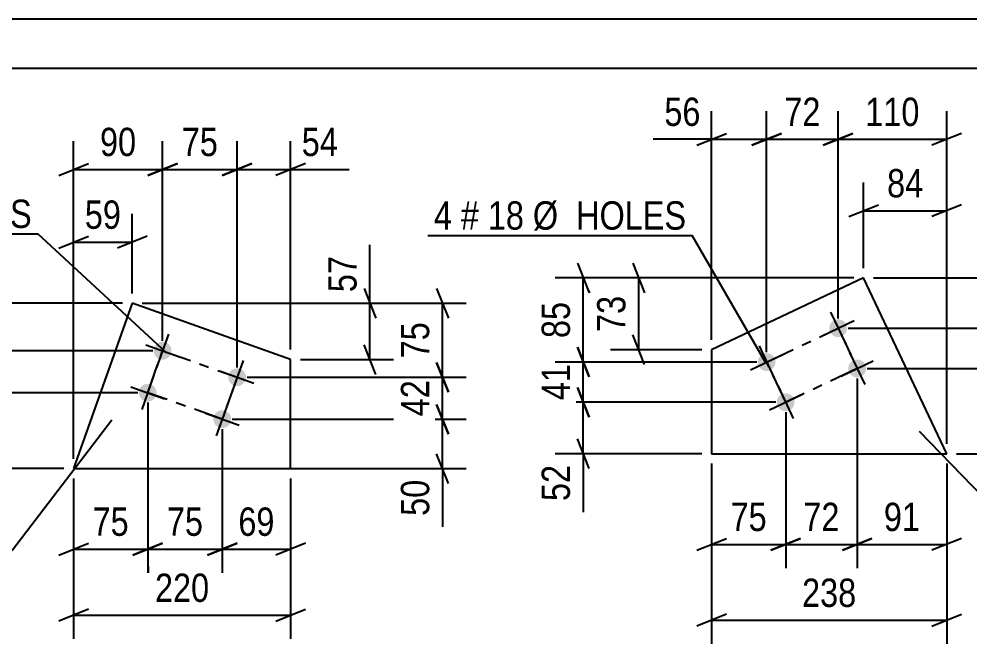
# Model space of a CAD drawing. Header units: millimetres. Extents: x 0 to 420, y 0 to 297.
# Drawn here: x 217.8 to 314, y 233.8 to 297 of the extents above; entities that cross this region are included whole.
import ezdxf

# ---------------------------------------------------------------- set-up
doc = ezdxf.new("R2010")
doc.units = ezdxf.units.MM
doc.linetypes.add('DXK_LINE_DOT3', pattern=[5.9187, 2.979, -0.9799, 0.9799, -0.9799])
doc.styles.add('Arial Narrow', font='ARIALN.TTF', dxfattribs={"height": 0.2})

# ---------------------------------------------------------------- blocks, each defined once
blk = doc.blocks.new('Unknown-283123493-1133')
at = {"color": 5, "linetype": 'Continuous'}
for p, q in [((420, 297), (0, 297)), ((415, 292), (5, 292))]:
    blk.add_line(p, q, dxfattribs=at)
blk = doc.blocks.new('Part-283123493-9680 - 9674')
at = {"color": 2, "linetype": 'Continuous'}
for p, q in [((303.264, 270.815), (287.896, 263.547)), ((311.676, 253.031), (303.264, 270.815)), ((287.896, 263.547), (287.896, 253.031)), ((287.896, 253.031), (311.676, 253.031))]:
    blk.add_line(p, q, dxfattribs=at)
blk = doc.blocks.new('Bolt-283123493-9685 - 9674')
at = {"linetype": 'Continuous'}
for points in [[(301.506, 266.112, -1), (299.879, 265.343, -1)], [(294.274, 262.692, -1), (292.647, 261.922, -1)], [(303.43, 262.044, -1), (301.803, 261.275, -1)], [(296.198, 258.624, -1), (294.571, 257.854, -1)]]:
    blk.add_hatch(color=1, dxfattribs=at).paths.add_polyline_path(points)
at = {"color": 1, "linetype": 'Continuous'}
for p, q in [((299.066, 264.958), (302.32, 266.497)), ((299.923, 267.355), (301.462, 264.1)), ((292.691, 263.934), (294.23, 260.68)), ((291.834, 261.537), (295.088, 263.077)), ((301.847, 263.287), (303.386, 260.032)), ((300.99, 260.89), (304.244, 262.429)), ((294.615, 259.866), (296.154, 256.612)), ((293.758, 257.469), (297.012, 259.009))]:
    blk.add_line(p, q, dxfattribs=at)
blk = doc.blocks.new('Bolt-283123493-9856 - 9850')
at = {"linetype": 'Continuous'}
for points in [[(233.209, 263.145, -1), (231.513, 263.747, -1)], [(240.749, 260.47, -1), (239.052, 261.072, -1)], [(231.705, 258.904, -1), (230.008, 259.506, -1)], [(239.244, 256.229, -1), (237.548, 256.831, -1)]]:
    blk.add_hatch(color=1, dxfattribs=at).paths.add_polyline_path(points)
at = {"color": 1, "linetype": 'Continuous'}
for p, q in [((232.963, 265.142), (231.759, 261.749)), ((230.664, 264.048), (234.057, 262.844)), ((240.502, 262.468), (239.299, 259.075)), ((231.458, 260.901), (230.255, 257.508)), ((238.204, 261.373), (241.597, 260.169)), ((229.16, 259.806), (232.553, 258.603)), ((238.998, 258.227), (237.794, 254.834)), ((236.7, 257.132), (240.093, 255.928))]:
    blk.add_line(p, q, dxfattribs=at)
blk = doc.blocks.new('Part-283123493-9861 - 9850')
at = {"color": 2, "linetype": 'Continuous'}
for p, q in [((229.29, 268.249), (223.36, 251.533)), ((245.312, 262.565), (229.29, 268.249)), ((245.312, 251.533), (245.312, 262.565)), ((223.36, 251.533), (245.312, 251.533))]:
    blk.add_line(p, q, dxfattribs=at)
blk = doc.blocks.new('Line-283123493-9839 - 9674')
at = {"color": 1, "linetype": 'DXK_LINE_DOT3'}
blk.add_line((293.461, 262.307), (300.693, 265.727), dxfattribs=at)
blk = doc.blocks.new('Line-283123493-10021 - 9850')
at = {"color": 1, "linetype": 'DXK_LINE_DOT3'}
blk.add_line((232.361, 263.446), (239.901, 260.771), dxfattribs=at)
blk = doc.blocks.new('Line-283123493-9832 - 9674')
at = {"color": 1, "linetype": 'DXK_LINE_DOT3'}
blk.add_line((300.693, 265.727), (302.617, 261.659), dxfattribs=at)
blk = doc.blocks.new('Line-283123493-10014 - 9850')
at = {"color": 1, "linetype": 'DXK_LINE_DOT3'}
blk.add_line((239.901, 260.771), (238.396, 256.53), dxfattribs=at)
blk = doc.blocks.new('Line-283123493-9825 - 9674')
at = {"color": 1, "linetype": 'DXK_LINE_DOT3'}
blk.add_line((302.617, 261.659), (295.385, 258.239), dxfattribs=at)
blk = doc.blocks.new('Line-283123493-10007 - 9850')
at = {"color": 1, "linetype": 'DXK_LINE_DOT3'}
blk.add_line((238.396, 256.53), (230.856, 259.205), dxfattribs=at)
blk = doc.blocks.new('Line-283123493-9818 - 9674')
at = {"color": 1, "linetype": 'DXK_LINE_DOT3'}
blk.add_line((295.385, 258.239), (293.461, 262.307), dxfattribs=at)
blk = doc.blocks.new('Line-283123493-10000 - 9850')
at = {"color": 1, "linetype": 'DXK_LINE_DOT3'}
blk.add_line((230.856, 259.205), (232.361, 263.446), dxfattribs=at)
blk = doc.blocks.new('StraightDimension-283123493-9792 - 9674')
at = {"color": 7, "linetype": 'Continuous'}
for p, q in [((302.617, 260.659), (302.617, 241.467)), ((295.385, 257.239), (295.385, 241.467)), ((293.885, 243.267), (296.885, 244.467)), ((304.117, 244.467), (301.117, 243.267)), ((295.385, 243.867), (302.617, 243.867))]:
    blk.add_line(p, q, dxfattribs=at)
at = {"color": 0}
blk.add_wipeout([(301.429, 244.617), (301.429, 248.817), (296.573, 248.817), (296.573, 244.617)], dxfattribs=at)
at = {"color": 3, "style": 'Arial Narrow'}
blk.add_text('72', height=2.8633, dxfattribs=at).set_placement((297.173, 245.217))
blk = doc.blocks.new('StraightDimension-283123493-9754 - 9674')
at = {"color": 7, "linetype": 'Continuous'}
for p, q in [((300.693, 266.727), (300.693, 287.685)), ((311.676, 254.031), (311.676, 287.685)), ((299.193, 284.235), (302.193, 285.435)), ((300.693, 284.835), (311.676, 284.835)), ((313.176, 285.435), (310.176, 284.235))]:
    blk.add_line(p, q, dxfattribs=at)
at = {"color": 0}
blk.add_wipeout([(309.526, 285.585), (309.526, 289.785), (302.842, 289.785), (302.842, 285.585)], dxfattribs=at)
at = {"color": 3, "style": 'Arial Narrow'}
blk.add_text('110', height=2.8633, dxfattribs=at).set_placement((303.442, 286.185))
blk = doc.blocks.new('StraightDimension-283123493-9687 - 9674')
at = {"color": 7, "linetype": 'Continuous'}
for p, q in [((279.922, 272.315), (281.122, 269.315)), ((302.264, 270.815), (277.672, 270.815)), ((280.522, 263.547), (280.522, 270.815)), ((281.122, 262.047), (279.922, 265.047)), ((286.896, 263.547), (277.672, 263.547))]:
    blk.add_line(p, q, dxfattribs=at)
at = {"color": 0}
blk.add_wipeout([(279.772, 269.609), (275.572, 269.609), (275.572, 264.753), (279.772, 264.753)], dxfattribs=at)
at = {"color": 3, "style": 'Arial Narrow'}
blk.add_text('73', height=2.8633, rotation=90.00021, dxfattribs=at).set_placement((279.172, 265.353))
blk = doc.blocks.new('StraightDimension-283123493-9777 - 9674')
at = {"color": 7, "linetype": 'Continuous'}
for p, q in [((320.093, 270.815), (320.093, 276.722)), ((320.093, 270.815), (320.093, 276.722)), ((319.493, 272.315), (320.693, 269.315)), ((304.264, 270.815), (322.493, 270.815)), ((320.093, 265.727), (320.093, 270.815)), ((320.693, 264.227), (319.493, 267.227)), ((301.693, 265.727), (322.493, 265.727))]:
    blk.add_line(p, q, dxfattribs=at)
at = {"color": 0}
blk.add_wipeout([(319.343, 276.197), (315.143, 276.197), (315.143, 271.34), (319.343, 271.34)], dxfattribs=at)
at = {"color": 3, "style": 'Arial Narrow'}
blk.add_text('51', height=2.8633, rotation=90.00021, dxfattribs=at).set_placement((318.743, 271.94))
blk = doc.blocks.new('StraightDimension-283123493-9696 - 9674')
at = {"color": 7, "linetype": 'Continuous'}
for p, q in [((274.314, 259.739), (275.514, 256.739)), ((294.385, 258.239), (272.064, 258.239)), ((274.914, 253.031), (274.914, 258.239)), ((275.514, 251.531), (274.314, 254.531)), ((286.896, 253.031), (272.064, 253.031)), ((274.914, 253.031), (274.914, 247.124)), ((274.914, 253.031), (274.914, 247.124))]:
    blk.add_line(p, q, dxfattribs=at)
at = {"color": 0}
blk.add_wipeout([(274.164, 252.506), (269.964, 252.506), (269.964, 247.649), (274.164, 247.649)], dxfattribs=at)
at = {"color": 3, "style": 'Arial Narrow'}
blk.add_text('52', height=2.8633, rotation=90.00021, dxfattribs=at).set_placement((273.564, 248.249))
blk = doc.blocks.new('StraightDimension-283123493-9704 - 9674')
at = {"color": 7, "linetype": 'Continuous'}
for p, q in [((274.314, 263.807), (275.514, 260.807)), ((292.461, 262.307), (272.064, 262.307)), ((274.914, 258.239), (274.914, 262.307)), ((275.514, 256.739), (274.314, 259.739)), ((294.385, 258.239), (272.064, 258.239))]:
    blk.add_line(p, q, dxfattribs=at)
at = {"color": 0}
blk.add_wipeout([(274.164, 262.701), (269.964, 262.701), (269.964, 257.845), (274.164, 257.845)], dxfattribs=at)
at = {"color": 3, "style": 'Arial Narrow'}
blk.add_text('41', height=2.8633, rotation=90.00021, dxfattribs=at).set_placement((273.564, 258.445))
blk = doc.blocks.new('StraightDimension-283123493-9714 - 9674')
at = {"color": 7, "linetype": 'Continuous'}
for p, q in [((274.314, 272.315), (275.514, 269.315)), ((302.264, 270.815), (272.064, 270.815)), ((274.914, 262.307), (274.914, 270.815)), ((275.514, 260.807), (274.314, 263.807)), ((292.461, 262.307), (272.064, 262.307))]:
    blk.add_line(p, q, dxfattribs=at)
at = {"color": 0}
blk.add_wipeout([(274.164, 268.989), (269.964, 268.989), (269.964, 264.133), (274.164, 264.133)], dxfattribs=at)
at = {"color": 3, "style": 'Arial Narrow'}
blk.add_text('85', height=2.8633, rotation=90.00021, dxfattribs=at).set_placement((273.564, 264.733))
blk = doc.blocks.new('StraightDimension-283123493-9725 - 9674')
at = {"color": 7, "linetype": 'Continuous'}
for p, q in [((303.264, 271.815), (303.264, 280.465)), ((311.676, 254.031), (311.676, 280.465)), ((301.764, 277.015), (304.764, 278.215)), ((313.176, 278.215), (310.176, 277.015)), ((303.264, 277.615), (311.676, 277.615))]:
    blk.add_line(p, q, dxfattribs=at)
at = {"color": 0}
blk.add_wipeout([(309.898, 278.365), (309.898, 282.565), (305.042, 282.565), (305.042, 278.365)], dxfattribs=at)
at = {"color": 3, "style": 'Arial Narrow'}
blk.add_text('84', height=2.8633, dxfattribs=at).set_placement((305.642, 278.965))
blk = doc.blocks.new('StraightDimension-283123493-9734 - 9674')
at = {"color": 7, "linetype": 'Continuous'}
for p, q in [((287.896, 264.547), (287.896, 287.685)), ((293.461, 263.307), (293.461, 287.685)), ((287.896, 284.835), (281.99, 284.835)), ((287.896, 284.835), (281.99, 284.835)), ((286.396, 284.235), (289.396, 285.435)), ((287.896, 284.835), (293.461, 284.835)), ((294.961, 285.435), (291.961, 284.235))]:
    blk.add_line(p, q, dxfattribs=at)
at = {"color": 0}
blk.add_wipeout([(287.371, 285.585), (287.371, 289.785), (282.515, 289.785), (282.515, 285.585)], dxfattribs=at)
at = {"color": 3, "style": 'Arial Narrow'}
blk.add_text('56', height=2.8633, dxfattribs=at).set_placement((283.115, 286.185))
blk = doc.blocks.new('StraightDimension-283123493-9744 - 9674')
at = {"color": 7, "linetype": 'Continuous'}
for p, q in [((293.461, 263.307), (293.461, 287.685)), ((300.693, 266.727), (300.693, 287.685)), ((291.961, 284.235), (294.961, 285.435)), ((293.461, 284.835), (300.693, 284.835)), ((302.193, 285.435), (299.193, 284.235))]:
    blk.add_line(p, q, dxfattribs=at)
at = {"color": 0}
blk.add_wipeout([(299.505, 285.585), (299.505, 289.785), (294.649, 289.785), (294.649, 285.585)], dxfattribs=at)
at = {"color": 3, "style": 'Arial Narrow'}
blk.add_text('72', height=2.8633, dxfattribs=at).set_placement((295.249, 286.185))
blk = doc.blocks.new('StraightDimension-283123493-9763 - 9674')
at = {"color": 7, "linetype": 'Continuous'}
for p, q in [((319.493, 263.159), (320.693, 260.159)), ((303.617, 261.659), (322.493, 261.659)), ((320.093, 253.031), (320.093, 261.659)), ((320.693, 251.531), (319.493, 254.531)), ((312.676, 253.031), (322.493, 253.031))]:
    blk.add_line(p, q, dxfattribs=at)
at = {"color": 0}
blk.add_wipeout([(319.343, 259.773), (315.143, 259.773), (315.143, 254.917), (319.343, 254.917)], dxfattribs=at)
at = {"color": 3, "style": 'Arial Narrow'}
blk.add_text('86', height=2.8633, rotation=90.00021, dxfattribs=at).set_placement((318.743, 255.517))
blk = doc.blocks.new('StraightDimension-283123493-9769 - 9674')
at = {"color": 7, "linetype": 'Continuous'}
for p, q in [((319.493, 267.227), (320.693, 264.227)), ((301.693, 265.727), (322.493, 265.727)), ((320.093, 261.659), (320.093, 265.727)), ((320.693, 260.159), (319.493, 263.159)), ((303.617, 261.659), (322.493, 261.659))]:
    blk.add_line(p, q, dxfattribs=at)
at = {"color": 0}
blk.add_wipeout([(319.343, 266.122), (315.143, 266.122), (315.143, 261.265), (319.343, 261.265)], dxfattribs=at)
at = {"color": 3, "style": 'Arial Narrow'}
blk.add_text('41', height=2.8633, rotation=90.00021, dxfattribs=at).set_placement((318.743, 261.865))
blk = doc.blocks.new('StraightDimension-283123493-9786 - 9674')
at = {"color": 7, "linetype": 'Continuous'}
for p, q in [((302.617, 260.659), (302.617, 241.467)), ((311.676, 252.031), (311.676, 241.467)), ((301.117, 243.267), (304.117, 244.467)), ((313.176, 244.467), (310.176, 243.267)), ((302.617, 243.867), (311.676, 243.867))]:
    blk.add_line(p, q, dxfattribs=at)
at = {"color": 0}
blk.add_wipeout([(309.574, 244.617), (309.574, 248.817), (304.718, 248.817), (304.718, 244.617)], dxfattribs=at)
at = {"color": 3, "style": 'Arial Narrow'}
blk.add_text('91', height=2.8633, dxfattribs=at).set_placement((305.318, 245.217))
blk = doc.blocks.new('StraightDimension-283123493-9800 - 9674')
at = {"color": 7, "linetype": 'Continuous'}
for p, q in [((295.385, 257.239), (295.385, 241.467)), ((287.896, 252.031), (287.896, 241.467)), ((286.396, 243.267), (289.396, 244.467)), ((296.885, 244.467), (293.885, 243.267)), ((287.896, 243.867), (295.385, 243.867))]:
    blk.add_line(p, q, dxfattribs=at)
at = {"color": 0}
blk.add_wipeout([(294.069, 244.617), (294.069, 248.817), (289.212, 248.817), (289.212, 244.617)], dxfattribs=at)
at = {"color": 3, "style": 'Arial Narrow'}
blk.add_text('75', height=2.8633, dxfattribs=at).set_placement((289.812, 245.217))
blk = doc.blocks.new('StraightDimension-283123493-9807 - 9674')
at = {"color": 7, "linetype": 'Continuous'}
for p, q in [((287.896, 252.031), (287.896, 233.794)), ((311.676, 252.031), (311.676, 233.794)), ((289.396, 236.794), (286.396, 235.594)), ((310.176, 235.594), (313.176, 236.794)), ((287.896, 236.194), (311.676, 236.194))]:
    blk.add_line(p, q, dxfattribs=at)
at = {"color": 0}
blk.add_wipeout([(303.128, 236.944), (303.128, 241.144), (296.444, 241.144), (296.444, 236.944)], dxfattribs=at)
at = {"color": 3, "style": 'Arial Narrow'}
blk.add_text('238', height=2.8633, dxfattribs=at).set_placement((297.044, 237.544))
blk = doc.blocks.new('StraightDimension-283123493-9812 - 9674')
at = {"color": 7, "linetype": 'Continuous'}
for p, q in [((328.16, 269.315), (326.96, 272.315)), ((304.264, 270.815), (329.96, 270.815)), ((327.56, 253.031), (327.56, 270.815)), ((326.96, 254.531), (328.16, 251.531)), ((312.676, 253.031), (329.96, 253.031))]:
    blk.add_line(p, q, dxfattribs=at)
at = {"color": 0}
blk.add_wipeout([(326.81, 265.265), (322.61, 265.265), (322.61, 258.581), (326.81, 258.581)], dxfattribs=at)
at = {"color": 3, "style": 'Arial Narrow'}
blk.add_text('178', height=2.8633, rotation=90.00021, dxfattribs=at).set_placement((326.21, 259.181))
blk = doc.blocks.new('StraightDimension-283123493-9980 - 9850')
at = {"color": 7, "linetype": 'Continuous'}
for p, q in [((238.396, 255.53), (238.396, 240.984)), ((245.312, 250.533), (245.312, 240.984)), ((236.896, 242.784), (239.896, 243.984)), ((238.396, 243.384), (245.312, 243.384)), ((246.812, 243.984), (243.812, 242.784))]:
    blk.add_line(p, q, dxfattribs=at)
at = {"color": 0}
blk.add_wipeout([(244.282, 244.134), (244.282, 248.334), (239.426, 248.334), (239.426, 244.134)], dxfattribs=at)
at = {"color": 3, "style": 'Arial Narrow'}
blk.add_text('69', height=2.8633, dxfattribs=at).set_placement((240.026, 244.734))
blk = doc.blocks.new('StraightDimension-283123493-9957 - 9850')
at = {"color": 7, "linetype": 'Continuous'}
for p, q in [((223.36, 252.533), (223.36, 284.638)), ((232.361, 264.446), (232.361, 284.638)), ((221.86, 281.188), (224.86, 282.388)), ((233.861, 282.388), (230.861, 281.188)), ((223.36, 281.788), (232.361, 281.788))]:
    blk.add_line(p, q, dxfattribs=at)
at = {"color": 0}
blk.add_wipeout([(230.289, 282.538), (230.289, 286.738), (225.432, 286.738), (225.432, 282.538)], dxfattribs=at)
at = {"color": 3, "style": 'Arial Narrow'}
blk.add_text('90', height=2.8633, dxfattribs=at).set_placement((226.032, 283.138))
blk = doc.blocks.new('StraightDimension-283123493-9863 - 9850')
at = {"color": 7, "linetype": 'Continuous'}
for p, q in [((223.36, 252.533), (223.36, 277.285)), ((229.29, 269.249), (229.29, 277.285)), ((221.86, 273.835), (224.86, 275.035)), ((223.36, 274.435), (229.29, 274.435)), ((230.79, 275.035), (227.79, 273.835))]:
    blk.add_line(p, q, dxfattribs=at)
at = {"color": 0}
blk.add_wipeout([(228.753, 275.185), (228.753, 279.385), (223.897, 279.385), (223.897, 275.185)], dxfattribs=at)
at = {"color": 3, "style": 'Arial Narrow'}
blk.add_text('59', height=2.8633, dxfattribs=at).set_placement((224.497, 275.785))
blk = doc.blocks.new('StraightDimension-283123493-9934 - 9850')
at = {"color": 7, "linetype": 'Continuous'}
for p, q in [((214.266, 260.705), (215.466, 257.705)), ((229.856, 259.205), (212.016, 259.205)), ((214.866, 251.533), (214.866, 259.205)), ((215.466, 250.033), (214.266, 253.033)), ((222.36, 251.533), (212.016, 251.533))]:
    blk.add_line(p, q, dxfattribs=at)
at = {"color": 0}
blk.add_wipeout([(214.116, 257.797), (209.916, 257.797), (209.916, 252.941), (214.116, 252.941)], dxfattribs=at)
at = {"color": 3, "style": 'Arial Narrow'}
blk.add_text('77', height=2.8633, rotation=90.00021, dxfattribs=at).set_placement((213.516, 253.541))
blk = doc.blocks.new('StraightDimension-283123493-9870 - 9850')
at = {"color": 7, "linetype": 'Continuous'}
for p, q in [((253.334, 268.249), (253.334, 274.155)), ((253.334, 268.249), (253.334, 274.155)), ((252.734, 269.749), (253.934, 266.749)), ((230.29, 268.249), (255.734, 268.249)), ((253.334, 262.565), (253.334, 268.249)), ((253.934, 261.065), (252.734, 264.065)), ((246.312, 262.565), (255.734, 262.565))]:
    blk.add_line(p, q, dxfattribs=at)
at = {"color": 0}
blk.add_wipeout([(252.584, 273.63), (248.384, 273.63), (248.384, 268.774), (252.584, 268.774)], dxfattribs=at)
at = {"color": 3, "style": 'Arial Narrow'}
blk.add_text('57', height=2.8633, rotation=90.00021, dxfattribs=at).set_placement((251.984, 269.374))
blk = doc.blocks.new('StraightDimension-283123493-9879 - 9850')
at = {"color": 7, "linetype": 'Continuous'}
for p, q in [((260.078, 258.03), (261.278, 255.03)), ((239.396, 256.53), (263.078, 256.53)), ((260.678, 251.533), (260.678, 256.53)), ((261.278, 250.033), (260.078, 253.033)), ((235.336, 251.533), (263.078, 251.533)), ((260.678, 251.533), (260.678, 245.626)), ((260.678, 251.533), (260.678, 245.626))]:
    blk.add_line(p, q, dxfattribs=at)
at = {"color": 0}
blk.add_wipeout([(259.928, 251.008), (255.728, 251.008), (255.728, 246.151), (259.928, 246.151)], dxfattribs=at)
at = {"color": 3, "style": 'Arial Narrow'}
blk.add_text('50', height=2.8633, rotation=90.00021, dxfattribs=at).set_placement((259.328, 246.751))
blk = doc.blocks.new('StraightDimension-283123493-9895 - 9850')
at = {"color": 7, "linetype": 'Continuous'}
for p, q in [((260.078, 262.271), (261.278, 259.271)), ((240.901, 260.771), (263.078, 260.771)), ((260.678, 256.53), (260.678, 260.771)), ((261.278, 255.03), (260.078, 258.03)), ((239.396, 256.53), (263.078, 256.53))]:
    blk.add_line(p, q, dxfattribs=at)
at = {"color": 0}
blk.add_wipeout([(259.928, 261.079), (255.728, 261.079), (255.728, 256.223), (259.928, 256.223)], dxfattribs=at)
at = {"color": 3, "style": 'Arial Narrow'}
blk.add_text('42', height=2.8633, rotation=90.00021, dxfattribs=at).set_placement((259.328, 256.823))
blk = doc.blocks.new('StraightDimension-283123493-9908 - 9850')
at = {"color": 7, "linetype": 'Continuous'}
for p, q in [((260.078, 269.749), (261.278, 266.749)), ((230.29, 268.249), (263.078, 268.249)), ((260.678, 260.771), (260.678, 268.249)), ((261.278, 259.271), (260.078, 262.271)), ((240.901, 260.771), (263.078, 260.771))]:
    blk.add_line(p, q, dxfattribs=at)
at = {"color": 0}
blk.add_wipeout([(259.928, 266.938), (255.728, 266.938), (255.728, 262.082), (259.928, 262.082)], dxfattribs=at)
at = {"color": 3, "style": 'Arial Narrow'}
blk.add_text('75', height=2.8633, rotation=90.00021, dxfattribs=at).set_placement((259.328, 262.682))
blk = doc.blocks.new('StraightDimension-283123493-9922 - 9850')
at = {"color": 7, "linetype": 'Continuous'}
for p, q in [((207.122, 266.749), (205.922, 269.749)), ((228.29, 268.249), (203.672, 268.249)), ((206.522, 251.533), (206.522, 268.249)), ((205.922, 253.033), (207.122, 250.033)), ((222.36, 251.533), (203.672, 251.533))]:
    blk.add_line(p, q, dxfattribs=at)
at = {"color": 0}
blk.add_wipeout([(205.772, 263.233), (201.572, 263.233), (201.572, 256.549), (205.772, 256.549)], dxfattribs=at)
at = {"color": 3, "style": 'Arial Narrow'}
blk.add_text('167', height=2.8633, rotation=90.00021, dxfattribs=at).set_placement((205.172, 257.149))
blk = doc.blocks.new('StraightDimension-283123493-9986 - 9850')
at = {"color": 7, "linetype": 'Continuous'}
for p, q in [((230.856, 258.205), (230.856, 240.984)), ((238.396, 255.53), (238.396, 240.984)), ((229.356, 242.784), (232.356, 243.984)), ((230.856, 243.384), (238.396, 243.384)), ((239.896, 243.984), (236.896, 242.784))]:
    blk.add_line(p, q, dxfattribs=at)
at = {"color": 0}
blk.add_wipeout([(237.054, 244.134), (237.054, 248.334), (232.198, 248.334), (232.198, 244.134)], dxfattribs=at)
at = {"color": 3, "style": 'Arial Narrow'}
blk.add_text('75', height=2.8633, dxfattribs=at).set_placement((232.798, 244.734))
blk = doc.blocks.new('StraightDimension-283123493-9929 - 9850')
at = {"color": 7, "linetype": 'Continuous'}
for p, q in [((223.36, 250.533), (223.36, 234.3)), ((245.312, 250.533), (245.312, 234.3)), ((224.86, 237.3), (221.86, 236.1)), ((223.36, 236.7), (245.312, 236.7)), ((243.812, 236.1), (246.812, 237.3))]:
    blk.add_line(p, q, dxfattribs=at)
at = {"color": 0}
blk.add_wipeout([(237.678, 237.45), (237.678, 241.65), (230.994, 241.65), (230.994, 237.45)], dxfattribs=at)
at = {"color": 3, "style": 'Arial Narrow'}
blk.add_text('220', height=2.8633, dxfattribs=at).set_placement((231.594, 238.05))
blk = doc.blocks.new('StraightDimension-283123493-9940 - 9850')
at = {"color": 7, "linetype": 'Continuous'}
for p, q in [((214.266, 264.946), (215.466, 261.946)), ((231.361, 263.446), (212.016, 263.446)), ((214.866, 259.205), (214.866, 263.446)), ((215.466, 257.705), (214.266, 260.705)), ((229.856, 259.205), (212.016, 259.205))]:
    blk.add_line(p, q, dxfattribs=at)
at = {"color": 0}
blk.add_wipeout([(214.116, 263.753), (209.916, 263.753), (209.916, 258.897), (214.116, 258.897)], dxfattribs=at)
at = {"color": 3, "style": 'Arial Narrow'}
blk.add_text('42', height=2.8633, rotation=90.00021, dxfattribs=at).set_placement((213.516, 259.497))
blk = doc.blocks.new('StraightDimension-283123493-9948 - 9850')
at = {"color": 7, "linetype": 'Continuous'}
for p, q in [((214.866, 268.249), (214.866, 274.155)), ((214.866, 268.249), (214.866, 274.155)), ((214.266, 269.749), (215.466, 266.749)), ((228.29, 268.249), (212.016, 268.249)), ((214.866, 263.446), (214.866, 268.249)), ((215.466, 261.946), (214.266, 264.946)), ((231.361, 263.446), (212.016, 263.446))]:
    blk.add_line(p, q, dxfattribs=at)
at = {"color": 0}
blk.add_wipeout([(214.116, 273.63), (209.916, 273.63), (209.916, 268.774), (214.116, 268.774)], dxfattribs=at)
at = {"color": 3, "style": 'Arial Narrow'}
blk.add_text('48', height=2.8633, rotation=90.00021, dxfattribs=at).set_placement((213.516, 269.374))
blk = doc.blocks.new('StraightDimension-283123493-9963 - 9850')
at = {"color": 7, "linetype": 'Continuous'}
for p, q in [((232.361, 264.446), (232.361, 284.638)), ((239.901, 261.771), (239.901, 284.638)), ((230.861, 281.188), (233.861, 282.388)), ((241.401, 282.388), (238.401, 281.188)), ((232.361, 281.788), (239.901, 281.788))]:
    blk.add_line(p, q, dxfattribs=at)
at = {"color": 0}
blk.add_wipeout([(238.559, 282.538), (238.559, 286.738), (233.703, 286.738), (233.703, 282.538)], dxfattribs=at)
at = {"color": 3, "style": 'Arial Narrow'}
blk.add_text('75', height=2.8633, dxfattribs=at).set_placement((234.303, 283.138))
blk = doc.blocks.new('StraightDimension-283123493-9971 - 9850')
at = {"color": 7, "linetype": 'Continuous'}
for p, q in [((239.901, 261.771), (239.901, 284.638)), ((245.312, 263.565), (245.312, 284.638)), ((238.401, 281.188), (241.401, 282.388)), ((246.812, 282.388), (243.812, 281.188)), ((239.901, 281.788), (245.312, 281.788)), ((245.312, 281.788), (251.218, 281.788)), ((245.312, 281.788), (251.218, 281.788))]:
    blk.add_line(p, q, dxfattribs=at)
at = {"color": 0}
blk.add_wipeout([(250.693, 282.538), (250.693, 286.738), (245.837, 286.738), (245.837, 282.538)], dxfattribs=at)
at = {"color": 3, "style": 'Arial Narrow'}
blk.add_text('54', height=2.8633, dxfattribs=at).set_placement((246.437, 283.138))
blk = doc.blocks.new('StraightDimension-283123493-9994 - 9850')
at = {"color": 7, "linetype": 'Continuous'}
for p, q in [((230.856, 258.205), (230.856, 240.984)), ((223.36, 250.533), (223.36, 240.984)), ((221.86, 242.784), (224.86, 243.984)), ((223.36, 243.384), (230.856, 243.384)), ((232.356, 243.984), (229.356, 242.784))]:
    blk.add_line(p, q, dxfattribs=at)
at = {"color": 0}
blk.add_wipeout([(229.536, 244.134), (229.536, 248.334), (224.68, 248.334), (224.68, 244.134)], dxfattribs=at)
at = {"color": 3, "style": 'Arial Narrow'}
blk.add_text('75', height=2.8633, dxfattribs=at).set_placement((225.28, 244.734))
blk = doc.blocks.new('Mark-283123493-9681 - 9674')
at = {"color": 7, "linetype": 'Continuous'}
for p in [(259.204, 275.1), (293.406, 262.168)]:
    blk.add_line(p, (285.944, 275.1), dxfattribs=at)
at = {"color": 0}
for points in [[(261.632, 275.7), (261.632, 278.7), (259.804, 278.7), (259.804, 275.7)], [(264.36, 275.7), (264.36, 278.7), (262.532, 278.7), (262.532, 275.7)], [(268.916, 275.7), (268.916, 278.7), (265.26, 278.7), (265.26, 275.7)], [(285.344, 275.7), (285.344, 278.7), (269.816, 278.7), (269.816, 275.7)]]:
    blk.add_wipeout(points, dxfattribs=at)
for points in [[(261.632, 275.7), (261.632, 278.7), (259.804, 278.7), (259.804, 275.7)], [(264.36, 275.7), (264.36, 278.7), (262.532, 278.7), (262.532, 275.7)], [(268.916, 275.7), (268.916, 278.7), (265.26, 278.7), (265.26, 275.7)], [(285.344, 275.7), (285.344, 278.7), (269.816, 278.7), (269.816, 275.7)]]:
    blk.add_wipeout(points, dxfattribs=at)
at = {"color": 3, "style": 'Arial Narrow'}
for s, height, p in [('4', 2.863, (259.804, 275.7)), ('#', 2.863, (262.532, 275.7)), ('18', 2.8633, (265.26, 275.7)), ('Ø  HOLES', 2.8633, (269.816, 275.7))]:
    blk.add_text(s, height=height, dxfattribs=at).set_placement(p)
blk = doc.blocks.new('Mark-283123493-9676 - 9674')
at = {"color": 30, "linetype": 'Continuous'}
for p, q in [((308.89, 255.303), (318.931, 244.926)), ((318.931, 244.926), (327.807, 244.926))]:
    blk.add_line(p, q, dxfattribs=at)
at = {"color": 0}
blk.add_wipeout([(327.207, 245.526), (327.207, 248.526), (319.531, 248.526), (319.531, 245.526)], dxfattribs=at)
blk.add_wipeout([(327.207, 245.526), (327.207, 248.526), (319.531, 248.526), (319.531, 245.526)], dxfattribs=at)
at = {"color": 3, "style": 'Arial Narrow'}
blk.add_text('PL45', height=2.8633, dxfattribs=at).set_placement((319.531, 245.526))
blk = doc.blocks.new('Mark-283123493-9852 - 9850')
at = {"color": 7, "linetype": 'Continuous'}
for p in [(193.012, 275.268), (232.744, 263.223)]:
    blk.add_line(p, (219.752, 275.268), dxfattribs=at)
at = {"color": 0}
for points in [[(195.44, 275.868), (195.44, 278.868), (193.612, 278.868), (193.612, 275.868)], [(198.168, 275.868), (198.168, 278.868), (196.34, 278.868), (196.34, 275.868)], [(202.725, 275.868), (202.725, 278.868), (199.068, 278.868), (199.068, 275.868)], [(219.152, 275.868), (219.152, 278.868), (203.625, 278.868), (203.625, 275.868)]]:
    blk.add_wipeout(points, dxfattribs=at)
for points in [[(195.44, 275.868), (195.44, 278.868), (193.612, 278.868), (193.612, 275.868)], [(198.168, 275.868), (198.168, 278.868), (196.34, 278.868), (196.34, 275.868)], [(202.725, 275.868), (202.725, 278.868), (199.068, 278.868), (199.068, 275.868)], [(219.152, 275.868), (219.152, 278.868), (203.625, 278.868), (203.625, 275.868)]]:
    blk.add_wipeout(points, dxfattribs=at)
at = {"color": 3, "style": 'Arial Narrow'}
for s, height, p in [('4', 2.863, (193.612, 275.868)), ('#', 2.863, (196.34, 275.868)), ('18', 2.8633, (199.068, 275.868)), ('Ø  HOLES', 2.8633, (203.625, 275.868))]:
    blk.add_text(s, height=height, dxfattribs=at).set_placement(p)
blk = doc.blocks.new('Mark-283123493-9857 - 9850')
at = {"color": 30, "linetype": 'Continuous'}
for p in [(227.224, 256.438), (208.298, 243.289)]:
    blk.add_line(p, (217.173, 243.289), dxfattribs=at)
at = {"color": 0}
blk.add_wipeout([(216.573, 243.889), (216.573, 246.889), (208.898, 246.889), (208.898, 243.889)], dxfattribs=at)
blk.add_wipeout([(216.573, 243.889), (216.573, 246.889), (208.898, 246.889), (208.898, 243.889)], dxfattribs=at)
at = {"color": 3, "style": 'Arial Narrow'}
blk.add_text('PL48', height=2.8633, dxfattribs=at).set_placement((208.898, 243.889))

msp = doc.modelspace()

# ---------------------------------------------------------------- block references
for name in ['Unknown-283123493-1133', 'Part-283123493-9680 - 9674', 'Part-283123493-9861 - 9850', 'Bolt-283123493-9685 - 9674', 'Line-283123493-9839 - 9674', 'Line-283123493-9832 - 9674', 'Bolt-283123493-9856 - 9850', 'Line-283123493-10000 - 9850', 'Line-283123493-10021 - 9850', 'Line-283123493-9818 - 9674', 'Line-283123493-9825 - 9674', 'Line-283123493-10014 - 9850', 'Line-283123493-10007 - 9850']:
    msp.add_blockref(name, (0, 0))

# ---------------------------------------------------------------- next in the draw order: block references
for name in ['StraightDimension-283123493-9957 - 9850', 'StraightDimension-283123493-9792 - 9674', 'StraightDimension-283123493-9980 - 9850']:
    msp.add_blockref(name, (0, 0))

# ---------------------------------------------------------------- next in the draw order: block references
for name in ['StraightDimension-283123493-9754 - 9674', 'StraightDimension-283123493-9863 - 9850', 'StraightDimension-283123493-9696 - 9674', 'StraightDimension-283123493-9879 - 9850']:
    msp.add_blockref(name, (0, 0))

# ---------------------------------------------------------------- next in the draw order: block references
for name in ['StraightDimension-283123493-9687 - 9674', 'StraightDimension-283123493-9934 - 9850']:
    msp.add_blockref(name, (0, 0))

# ---------------------------------------------------------------- next in the draw order: block references
for name in ['StraightDimension-283123493-9777 - 9674', 'StraightDimension-283123493-9870 - 9850', 'StraightDimension-283123493-9922 - 9850', 'StraightDimension-283123493-9704 - 9674']:
    msp.add_blockref(name, (0, 0))

# ---------------------------------------------------------------- next in the draw order: block references
for name in ['StraightDimension-283123493-9714 - 9674', 'StraightDimension-283123493-9895 - 9850', 'StraightDimension-283123493-9800 - 9674']:
    msp.add_blockref(name, (0, 0))

# ---------------------------------------------------------------- next in the draw order: block references
for name in ['StraightDimension-283123493-9734 - 9674', 'StraightDimension-283123493-9725 - 9674', 'StraightDimension-283123493-9908 - 9850', 'StraightDimension-283123493-9986 - 9850']:
    msp.add_blockref(name, (0, 0))

# ---------------------------------------------------------------- next in the draw order: block references
for name in ['StraightDimension-283123493-9744 - 9674', 'StraightDimension-283123493-9940 - 9850', 'StraightDimension-283123493-9763 - 9674', 'StraightDimension-283123493-9929 - 9850']:
    msp.add_blockref(name, (0, 0))

# ---------------------------------------------------------------- next in the draw order: block references
for name in ['Mark-283123493-9681 - 9674', 'StraightDimension-283123493-9948 - 9850', 'StraightDimension-283123493-9769 - 9674', 'StraightDimension-283123493-9994 - 9850']:
    msp.add_blockref(name, (0, 0))

# ---------------------------------------------------------------- next in the draw order: block references
for name in ['StraightDimension-283123493-9963 - 9850', 'StraightDimension-283123493-9786 - 9674', 'Mark-283123493-9857 - 9850']:
    msp.add_blockref(name, (0, 0))

# ---------------------------------------------------------------- next in the draw order: block references
for name in ['StraightDimension-283123493-9971 - 9850', 'Mark-283123493-9852 - 9850', 'StraightDimension-283123493-9807 - 9674']:
    msp.add_blockref(name, (0, 0))

# ---------------------------------------------------------------- next in the draw order: block references
msp.add_blockref('StraightDimension-283123493-9812 - 9674', (0, 0))

# ---------------------------------------------------------------- next in the draw order: block references
msp.add_blockref('Mark-283123493-9676 - 9674', (0, 0))

doc.saveas('drawing.dxf')
